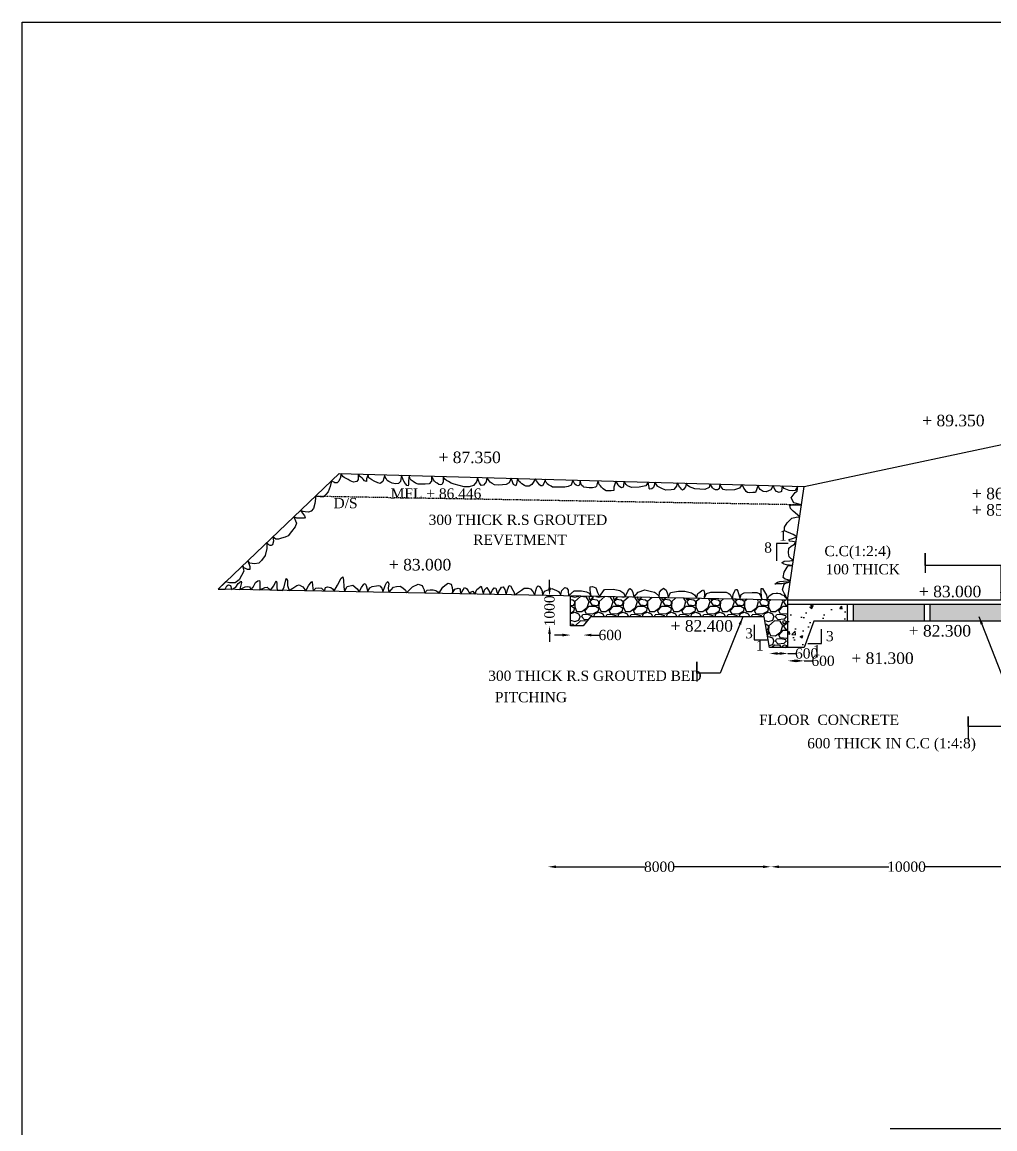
# Model space of a CAD drawing. Header units: millimetres. Extents: x -109570 to 247657, y -246061 to 92299.
# Drawn here: x 1084 to 37210, y 51190 to 92299 of the extents above; entities that cross this region are included whole.
import ezdxf

# ---------------------------------------------------------------- set-up
doc = ezdxf.new("R2010")
doc.units = ezdxf.units.MM
doc.header["$MEASUREMENT"] = 0
doc.header["$PDMODE"] = 33
doc.header["$PDSIZE"] = 500
doc.linetypes.add('ACAD_ISO03W100', pattern=[30, 12, -18])
for name, color, linetype in [('DIM', 5, 'Continuous'), ('DOT LINE', 3, 'ACAD_ISO03W100'), ('DWG. LINE', 1, 'Continuous'), ('HATCH', 2, 'Continuous'), ('TEXT', 7, 'Continuous'), ('TITLE', 7, 'Continuous')]:
    doc.layers.add(name, color=color, linetype=linetype)
doc.styles.get("Standard").update_dxf_attribs({"font": 'TIMES.TTF', "height": 380})
doc.dimstyles.get("Standard").update_dxf_attribs({"dimtxt": 380, "dimasz": 300, "dimexe": 0.18, "dimexo": 0.0625, "dimgap": 0.09, "dimtad": 0, "dimdec": 0, "dimzin": 0, "dimdsep": 46, "dimtxsty": 'Standard', "dimcen": 0.09, "dimse1": 1, "dimse2": 1, "dimclrd": 5, "dimclre": 5, "dimclrt": 4, "dimadec": 0, "dimazin": 0, "dimtfac": 1, "dimtdec": 0, "dimtofl": 0, "dimtmove": 0, "dimatfit": 3, "dimfxl": 1, "dimtolj": 1, "dimtzin": 0, "dimarcsym": 0})
pattern_1 = [(50, (0, 0), (1075.89, -94.128), [112.5, -1237.5]), (355, (0, 0), (-208.127, 1128.288), [90, -990]), (100.4514, (89.7, -7.8), (867.764, 1034.159), [95.61, -1051.713]), (46.1842, (0, 300), (1600.862, -248.279), [168.75, -1856.25]), (96.6356, (133.4, 279.3), (1401.994, 1461.177), [143.415, -1577.57]), (351.1842, (0, 300), (1401.993, 1461.178), [135, -1485]), (21, (150, 225), (895.3606, -603.928), [112.5, -1237.5]), (326, (150, 225), (364.973, 1087.725), [90, -990]), (71.4514, (224.6, 174.7), (1260.334, 483.796), [95.61, -1051.713]), (37.5, (0, 0), (18.2398, 499.3408), [0, -978, 0, -1005, 0, -993.75]), (7.5, (0, 0), (394.6043, 591.6176), [0, -573, 0, -955.5, 0, -378.75]), (327.5, (-334.5, 0), (800.7337, -33.8323), [0, -375, 0, -1170, 0, -1552.5]), (317.5, (-484.5, 0), (874.7793, 150.1575), [0, -487.5, 0, -777, 0, -1102.5])]

# ---------------------------------------------------------------- blocks, each defined once
blk = doc.blocks.new('*D2')
at = {"layer": 'Defpoints', "color": 0}
for p in [(20670, 70987), (21451, 70987), (21451, 69875)]:
    blk.add_point(p, dxfattribs=at)
at = {"layer": 'DIM', "color": 5, "lineweight": -2}
for p, q in [((20670, 71287), (20670, 71587)), ((20670, 69575), (20670, 69275))]:
    blk.add_line(p, q, dxfattribs=at)
at = {"layer": 'DIM', "color": 5}
for points in [[(20620, 71287), (20720, 71287), (20670, 70987)], [(20620, 69575), (20720, 69575), (20670, 69875)]]:
    blk.add_solid(points, dxfattribs=at)
at = {"layer": 'DIM', "color": 4, "insert": (20670, 70431), "char_height": 380, "attachment_point": 5, "rotation": 90}
blk.add_mtext('\\A1;1000', dxfattribs=at)
blk = doc.blocks.new('*D3')
at = {"layer": 'Defpoints', "color": 0}
for p in [(21451, 69875), (21923, 69875), (21923, 69532)]:
    blk.add_point(p, dxfattribs=at)
at = {"layer": 'DIM', "color": 5, "lineweight": -2}
for p, q in [((21151, 69532), (20851, 69532)), ((22223, 69532), (22523, 69532))]:
    blk.add_line(p, q, dxfattribs=at)
at = {"layer": 'DIM', "color": 5}
for points in [[(21151, 69582), (21151, 69482), (21451, 69532)], [(22223, 69582), (22223, 69482), (21923, 69532)]]:
    blk.add_solid(points, dxfattribs=at)
at = {"layer": 'DIM', "color": 4, "insert": (22922, 69532), "char_height": 380, "attachment_point": 5}
blk.add_mtext('\\A1;600', dxfattribs=at)
blk = doc.blocks.new('*D4')
at = {"layer": 'Defpoints', "color": 0}
for p in [(28844, 69072), (29520, 69072), (29520, 68848)]:
    blk.add_point(p, dxfattribs=at)
at = {"layer": 'DIM', "color": 5, "lineweight": -2}
for p, q in [((29144, 68848), (29220, 68848)), ((29520, 68848), (29820, 68848))]:
    blk.add_line(p, q, dxfattribs=at)
at = {"layer": 'DIM', "color": 5}
for points in [[(29144, 68898), (29144, 68798), (28844, 68848)], [(29220, 68898), (29220, 68798), (29520, 68848)]]:
    blk.add_solid(points, dxfattribs=at)
at = {"layer": 'DIM', "color": 4, "insert": (30219, 68848), "char_height": 380, "attachment_point": 5}
blk.add_mtext('\\A1;600', dxfattribs=at)
blk = doc.blocks.new('*D5')
at = {"layer": 'Defpoints', "color": 0}
for p in [(29520, 69072), (30129, 69072), (30129, 68573)]:
    blk.add_point(p, dxfattribs=at)
at = {"layer": 'DIM', "color": 5, "lineweight": -2}
for p, q in [((29820, 68573), (29829, 68573)), ((30129, 68573), (30429, 68573))]:
    blk.add_line(p, q, dxfattribs=at)
at = {"layer": 'DIM', "color": 5}
for points in [[(29820, 68623), (29820, 68523), (29520, 68573)], [(29829, 68623), (29829, 68523), (30129, 68573)]]:
    blk.add_solid(points, dxfattribs=at)
at = {"layer": 'DIM', "color": 4, "insert": (30828, 68573), "char_height": 380, "attachment_point": 5}
blk.add_mtext('\\A1;600', dxfattribs=at)
blk = doc.blocks.new('*D21')
at = {"layer": 'Defpoints', "color": 0}
for p in [(20613, 60901), (28896, 60925), (28896, 60901)]:
    blk.add_point(p, dxfattribs=at)
at = {"layer": 'DIM', "color": 5, "lineweight": -2}
for p, q in [((20913, 60925), (24220, 60925)), ((28596, 60925), (25289, 60925))]:
    blk.add_line(p, q, dxfattribs=at)
at = {"layer": 'DIM', "color": 5}
for points in [[(20913, 60975), (20913, 60875), (20613, 60925)], [(28596, 60975), (28596, 60875), (28896, 60925)]]:
    blk.add_solid(points, dxfattribs=at)
at = {"layer": 'DIM', "color": 4, "insert": (24755, 60925), "char_height": 380, "attachment_point": 5}
blk.add_mtext('\\A1;8000', dxfattribs=at)
blk = doc.blocks.new('*D22')
at = {"layer": 'Defpoints', "color": 0}
for p in [(28896, 60901), (38965, 60925), (38965, 60544)]:
    blk.add_point(p, dxfattribs=at)
at = {"layer": 'DIM', "color": 5, "lineweight": -2}
for p, q in [((29196, 60925), (33272, 60925)), ((38665, 60925), (34589, 60925))]:
    blk.add_line(p, q, dxfattribs=at)
at = {"layer": 'DIM', "color": 5}
for points in [[(29196, 60975), (29196, 60875), (28896, 60925)], [(38665, 60975), (38665, 60875), (38965, 60925)]]:
    blk.add_solid(points, dxfattribs=at)
at = {"layer": 'DIM', "color": 4, "insert": (33930, 60925), "char_height": 380, "attachment_point": 5}
blk.add_mtext('\\A1;10000', dxfattribs=at)

msp = doc.modelspace()

# ---------------------------------------------------------------- hatches: boundary and pattern name
at = {"layer": 'HATCH'}
h = msp.add_hatch(dxfattribs=at)
h.set_pattern_fill('AR-CONC', color=256, scale=150, style=0)
h.set_pattern_definition(pattern_1)
h.paths.add_polyline_path([(34581.6, 70666.2), (31946.6, 70666.2), (31946.6, 70042.5), (34581.6, 70042.5)])
h.paths.add_polyline_path([(37744.1, 70666.2), (34798.9, 70666.2), (34798.9, 70042.5), (37744.1, 70042.5)])
h.paths.add_polyline_path([(39447.1, 70666.2), (37961.4, 70666.2), (37961.4, 70042.5), (38622, 70042.5), (38867.6, 69452.6), (39447.1, 69452.6)])
h.paths.add_polyline_path([(68974.2, 70545.8), (39447.1, 70545.8), (39447.1, 69934.4), (68974.2, 69934.4)])
h.paths.add_polyline_path([(68974.2, 69934.4), (39447.1, 69934.4), (39447.1, 69452.6), (38867.6, 69452.6), (38867.6, 69146.5), (68974.2, 69146.5)])
h.paths.add_polyline_path([(68974.2, 74148.7), (39447.1, 74148.7), (39447.1, 73755.2), (68974.2, 73755.2)])
h.paths.add_polyline_path([(40008.2, 77033.8), (39447.1, 77033.8), (39447.1, 74513.5), (41762.7, 74513.5)])
h.paths.add_polyline_path([(41762.7, 74513.5), (39447.1, 74513.5), (39447.1, 74148.7), (42016.6, 74148.7)])
h = msp.add_hatch(dxfattribs=at)
h.set_pattern_fill('GRAVEL', color=256, scale=900, style=0)
h.set_pattern_definition([(228.0128, (648, 900), (-7199.99841, -8100.00121), [121.082, -11987.179]), (184.9697, (567, 810), (10800.000946, 899.992176), [207.781, -20570.3325]), (132.5104, (360, 792), (8999.991647, -9900.007806), [146.509, -14504.429]), (267.2737, (9, 567), (899.996416, 18000.000265), [189.214, -18732.202]), (292.8337, (0, 378), (-4500.008915, 10799.99677), [185.5395, -18368.436]), (357.2737, (72, 207), (-18000.000265, 899.996416), [189.214, -18732.202]), (37.6942, (261, 198), (-11700.006611, -8999.991365), [250.226, -24772.364]), (72.2553, (459, 351), (6300.009686, 19799.996608), [236.239, -23387.689]), (121.4296, (531, 576), (-7200.00741, 11699.995533), [189.855, -18795.666]), (175.2364, (432, 738), (9900.00085, -899.99238), [216.749, -10620.687]), (222.3974, (216, 756), (-10800.006616, -9899.992874), [280.303, -27750.0375]), (138.8141, (900, 558), (-6300.00265, 5399.99758), [95.671, -9471.46]), (171.4692, (828, 621), (11699.998456, -1800.00712), [182.013, -18019.36]), (225, (648, 648), (-1e-13, -900.0003), [127.279, -1145.513]), (203.1986, (585, 756), (4499.99976, 1800.0012), [68.542, -6785.6535]), (291.8014, (522, 729), (-899.99992, 2700.00025), [96.933, -4749.716]), (30.9638, (558, 639), (2699.99822, 1800.00224), [157.436, -5090.421]), (161.5651, (693, 720), (1800.0004, -899.9986), [113.842, -2732.208]), (16.3895, (0, 729), (9000.00198, 2699.99344), [159.48, -15788.5605]), (70.3462, (153, 774), (-3599.995723, -9900.00192), [133.795, -13245.667]), (293.1986, (693, 900), (-1800.0012, 4499.99976), [137.0835, -6717.112]), (343.6105, (747, 774), (-9000.00198, 2699.99344), [159.48, -15788.5605]), (339.444, (0, 171), (-4500.00166, 1799.9964), [153.792, -7535.812]), (294.7751, (144, 117), (-4499.99297, 9900.00308), [128.86, -12757.179]), (66.8014, (702, 0), (1800.0012, 4499.99976), [137.0835, -6717.112]), (17.354, (756, 126), (-11700.001817, -3599.995052), [150.868, -14935.882]), (69.444, (261, 0), (-1799.9964, -4500.00166), [76.896, -7612.708]), (101.3099, (648, 0), (-899.99787, 3600.00068), [45.891, -4543.226]), (165.9638, (639, 45), (2700.0005, -899.99825), [185.54, -3525.255]), (186.009, (459, 90), (8999.999776, 899.999386), [171.945, -17022.531]), (303.6901, (558, 558), (-900.0012, 1799.9996), [129.8, -3115.196]), (353.1572, (630, 450), (15299.999429, -1800.007198), [226.615, -22434.807]), (60.9454, (855, 423), (-3600.00002, -6300.00035), [92.66, -9173.407]), (90, (900, 504), (-900, 900), [54, -846]), (120.2564, (441, 117), (3599.9954, -6300.00221), [125.032, -12378.168]), (48.0128, (378, 225), (7199.99841, 8100.00121), [242.165, -11866.097]), (0, (540, 405), (900, 900), [234, -666]), (325.3048, (774, 405), (-8999.994833, 6300.00775), [142.303, -14087.947]), (254.0546, (891, 324), (-899.9999, -3600.00011), [131.042, -6421.057]), (207.646, (855, 198), (-17099.996226, -9000.006942), [213.3585, -21122.527]), (175.4261, (666, 99), (-11700.000502, 899.995321), [225.719, -22346.167])])
h.paths.add_polyline_path([(29519.7, 70831.6), (21450.6, 70986.8), (21450.6, 69875.5), (21923, 69875.5), (22197, 70205.5), (28645.4, 70205.5), (28843.9, 69071.7), (29519.7, 69071.7)])
h = msp.add_hatch(dxfattribs=at)
h.set_pattern_fill('AR-CONC', color=256, scale=150, style=0)
h.set_pattern_definition(pattern_1)
h.paths.add_polyline_path([(31729.3, 70042.5), (31729.3, 70666.2), (29519.7, 70666.2), (29519.7, 69071.7), (30129.4, 69071.7), (30491.4, 70042.5)])

# ---------------------------------------------------------------- linework, layer by layer
at = {"layer": 'DIM'}
for points in [[(34626.2, 72119.6), (34626.2, 72578.1), (34626.2, 71844.6)], [(26135.9, 68111.6), (26135.9, 68540), (26135.9, 67803.4)], [(36222.4, 66140.4), (36222.4, 66500.8), (36222.4, 65632.4)]]:
    msp.add_lwpolyline(points, dxfattribs=at)
at = {"layer": 'DOT LINE'}
msp.add_lwpolyline([(30027.3, 74366.2), (12048.7, 74681.3)], dxfattribs=at)
at = {"layer": 'DWG. LINE'}
for points in [[(38867.6, 69452.6), (38622, 70042.5), (30491.4, 70042.5), (30129.4, 69071.7), (29519.7, 69071.7), (29519.7, 70908.2), (30128.5, 75055.2), (39447.1, 77033.8)], [(29519.7, 70831.6), (8362.7, 71238.5), (12860.4, 75528.7), (30128.5, 75055.2)], [(29533.4, 72928.8), (29103.7, 72928.8), (29103.7, 72285)], [(29519.7, 69071.7), (28843.9, 69071.7), (28645.4, 70205.5), (22197, 70205.5), (21923, 69875.5), (21450.6, 69875.5), (21450.6, 70986.8)], [(39447.1, 70831.6), (29519.7, 70831.6)], [(39447.1, 70666.2), (29519.7, 70666.2)], [(31729.3, 70666.2), (31729.3, 70042.5)], [(31946.6, 70666.2), (31946.6, 70042.5)], [(34581.6, 70666.2), (34581.6, 70042.5)], [(34798.9, 70666.2), (34798.9, 70042.5)], [(28274.1, 69914.8), (28274.1, 69356.4), (28794, 69356.4)], [(30259.9, 69218.6), (30769.4, 69218.6), (30769.4, 69747.7)], [(33318.3, 51207.6), (42357.3, 51207.6)]]:
    msp.add_lwpolyline(points, dxfattribs=at)
at = {"layer": 'HATCH'}
msp.add_lwpolyline([(29891.7, 75061.7), (29798.6, 74906.6), (29696.8, 74889), (29572.8, 74897.8), (29382.5, 74977.4), (29311.7, 75077.6), (29289.6, 74862.4), (29201.1, 74822.6), (29103.7, 74862.4), (29103.7, 74862.4), (29041.7, 74937.6), (28980.6, 75086.7), (28891.3, 74928.7), (28718.7, 74858), (28603.6, 74862.4), (28497.4, 74937.6), (28462, 74990.6), (28413.7, 75102.2), (28315.5, 74827.1), (28227, 74827.1), (28098.6, 74818.2), (28027.8, 74831.5), (27974.7, 74866.9), (27930.5, 74928.7), (27886.2, 74990.6), (27824.8, 75118.4), (27731.3, 74990.6), (27536.6, 74928.7), (27244.5, 74911.1), (27125, 74933.2), (27125, 74933.2), (27040.9, 75034.8), (26997, 75141.1), (26969.3, 74964.4), (26911.8, 74920.2), (26836.6, 74920.2), (26761.3, 74968.8), (26721.5, 74999.7), (26633.4, 75151.1), (26597.6, 75017.4), (26438.2, 74942.3), (26062, 74968.8), (25862.9, 75035.1), (25787.6, 75101.4), (25752.2, 75175.2), (25721.3, 75039.5), (25650.4, 74933.4), (25615, 74915.8), (25575.2, 74951.1), (25535.4, 74999.7), (25508.8, 75030.7), (25473.4, 75079.3), (25455.7, 75105.8), (25416.1, 75184.4), (25389.3, 75066.1), (25292, 74937.9), (25190.2, 74920.2), (24995.4, 74911.3), (24871.5, 74968.8), (24694.5, 75044), (24681.2, 75061.6), (24575.3, 75207.5), (24555.6, 75083.8), (24529, 75013), (24467.1, 74960), (24391.8, 74951.2), (24374.1, 74977.7), (24369.7, 75030.7), (24360.9, 75074.9), (24329.9, 75214.2), (24250.2, 75070.5), (23993.5, 75021.9), (23714.7, 75008.6), (23626.2, 75044), (23568.6, 75079.4), (23520, 75128), (23435.5, 75238.7), (23421.7, 75088.1), (23404, 75021.8), (23346.4, 74999.7), (23249.1, 75061.6), (23213.7, 75105.8), (23178.2, 75172.1), (23129.7, 75247.1), (23063.2, 75030.6), (23054.3, 74902.4), (22957, 74884.7), (22859.6, 74884.7), (22771.1, 74884.7), (22709.1, 74920.1), (22664.9, 74964.3), (22602.9, 75026.2), (22558.6, 75070.4), (22518.8, 75127.9), (22501.1, 75172.1), (22461.8, 75265.4), (22416, 75061.6), (22376.2, 75021.8), (22269.9, 74995.3), (22146, 74995.3), (21946.9, 75030.7), (21920.3, 75052.8), (21876, 75092.6), (21845.1, 75141.2), (21810, 75283.3), (21787.5, 75101.4), (21721.1, 75079.3), (21659.2, 75101.4), (21614.9, 75132.3), (21592.8, 75163.3), (21579.5, 75189.8), (21539.7, 75290.7), (21476.9, 75096.9), (21357.4, 75043.8), (21237.9, 75026.1), (21109.5, 75026.1), (20919.2, 75026.1), (20782, 75030.6), (20728.9, 75057.1), (20627.1, 75110.1), (20587.3, 75145.5), (20551.9, 75198.6), (20525.3, 75233.9), (20516.5, 75318.8), (20476.6, 75180.9), (20405.8, 75074.8), (20343.9, 75074.8), (20299.6, 75110.1), (20264.2, 75158.8), (20224.4, 75211.8), (20189, 75264.9), (20148.6, 75328.9), (20011.1, 75118.9), (19913.7, 75057), (19794.2, 75057), (19741.1, 75083.6), (19643.8, 75149.9), (19590.7, 75198.5), (19542, 75238.3), (19480.3, 75347.2), (19449, 75149.9), (19422.5, 75079.1), (19329.5, 75127.8), (19303, 75180.8), (19285.3, 75264.8), (19241.2, 75353.7), (19174.6, 75189.7), (19064, 75118.9), (18785.2, 75096.8), (18630.3, 75114.5), (18546.2, 75167.6), (18466.5, 75211.8), (18426.7, 75264.8), (18338.4, 75378.5), (18314.7, 75221.1), (18274.9, 75176.9), (18221.8, 75101.7), (18137.7, 75088.5), (18102.3, 75128.3), (18075.7, 75181.3), (18049.2, 75234.4), (18001.2, 75387.7), (17960.7, 75225.5), (17845.6, 75088.5), (17690.7, 75039.9), (17500.4, 75035.4), (17124.2, 75132.7), (17022.4, 75176.9), (16920.6, 75229.9), (16845.4, 75274.1), (16783.4, 75327.2), (16717.1, 75422.9), (16720.8, 75216.7), (16676.5, 75128.2), (16610.1, 75115), (16557, 75128.2), (16499.5, 75168), (16450.8, 75203.4), (16402.1, 75252), (16366.7, 75296.2), (16344.6, 75331.6), (16287.3, 75434.7), (16282.6, 75243.2), (16194.1, 75150.3), (16048, 75141.5), (15933, 75141.5), (15786.9, 75141.5), (15694, 75172.4), (15601, 75234.3), (15530.2, 75283), (15499.3, 75322.8), (15454.3, 75457.6), (15428.4, 75256.4), (15432.9, 75132.7), (15424, 75070.8), (15370.9, 75092.9), (15339.9, 75123.8), (15313.4, 75154.8), (15300.1, 75199), (15264.7, 75247.6), (15233.7, 75296.2), (15171.5, 75465.3), (15131, 75229.9), (15055.7, 75163.6), (14949.5, 75154.7), (14830, 75168), (14701.7, 75234.3), (14644.1, 75278.5), (14604.3, 75344.8), (14568.9, 75393.4), (14551.2, 75482.3), (14476, 75229.9), (14378.6, 75159.1), (14290.1, 75181.2), (14157.3, 75247.6), (14068.8, 75296.2), (13962.6, 75366.9), (13932.1, 75499.3), (13878.5, 75340.4), (13874.1, 75234.3), (13803.2, 75265.2), (13750.1, 75318.3), (13710.3, 75358.1), (13643.9, 75406.7), (13559.6, 75509.5), (13559, 75309.3), (13510.3, 75234.2), (13395.2, 75212.1), (13266.9, 75260.7), (13196.1, 75304.9), (13041.2, 75380.1), (12992.5, 75415.4), (12917.2, 75527.1), (12912.8, 75380.1), (12842, 75243), (12788.9, 75185.6), (12740.2, 75185.6), (12691.5, 75185.6), (12656.1, 75216.5), (12573.4, 75254.9), (12517.9, 75043.8), (12451.5, 74853.7), (12367.4, 74752), (12278.9, 74663.6), (12150.5, 74663.6), (12048.7, 74681.3), (11990.5, 74699), (11959.8, 74414.3), (11902.2, 74233), (11822.6, 74131.3), (11720.8, 74096), (11596.9, 74109.2), (11521.6, 74118.1), (11419.2, 74153.9), (11574.2, 73962.5), (11596.3, 73909.5), (11565.3, 73874.1), (11476.8, 73874.1), (11406, 73874.1), (11326.4, 73874.1), (11282.1, 73874.1), (11172.1, 73918.3), (11272.9, 73692.1), (11228.7, 73546.2), (11087, 73373.8), (10958.7, 73219.1), (10856.9, 73170.4), (10710.9, 73135.1), (10600.2, 73095.3), (10502.8, 73095.3), (10396.9, 73178.8), (10414.2, 73014.4), (10387.6, 72877.3), (10334.5, 72859.7), (10294.7, 72859.7), (10246, 72886.2), (10165.3, 72958), (10175.2, 72744.7), (10108.8, 72488.3), (9976, 72307.1), (9878.7, 72196.5), (9710.5, 72178.9), (9542.3, 72205.4), (9465.8, 72290.7), (9541.4, 72080.3), (9545.8, 71960.9), (9457.3, 71969.7), (9382, 72000.7), (9346.6, 72018.4), (9265.3, 72099.5), (9311.2, 71903.4), (9143.1, 71580.7), (9001.4, 71474.6), (8851, 71474.6), (8780.1, 71474.6), (8640.3, 71503.3), (8362.7, 71238.5), (8621, 71233.5), (8643, 71289.5), (8689.6, 71360.9), (8751.8, 71401.3), (8751.8, 71401.3), (8820.2, 71373.3), (8835.7, 71333), (8860.4, 71228.9), (9019.1, 71305), (9112.4, 71441.6), (9218.1, 71531.7), (9230.5, 71478.9), (9183.9, 71286.4), (9171.5, 71222.9), (9370.9, 71320.3), (9448.6, 71338.9), (9523.2, 71320.3), (9548.1, 71283), (9573, 71217.8), (9669.3, 71304.8), (9747.1, 71481.8), (9837.2, 71550.1), (9896.3, 71562.5), (9908.7, 71494.2), (9908.7, 71391.7), (9908.7, 71264.4), (9908.7, 71208.7), (10092.1, 71301.7), (10182.3, 71311), (10312.4, 71201), (10428.8, 71363.8), (10481.6, 71475.6), (10512.7, 71550.1), (10543.8, 71466.3), (10543.8, 71360.7), (10543.8, 71304.8), (10549.8, 71196.4), (10758, 71192.4), (10817.4, 71317.2), (10879.6, 71581.2), (10892, 71634), (10938.6, 71562.5), (10938.6, 71429), (10941.7, 71366.9), (10960.4, 71298.6), (11003.4, 71187.7), (11140.7, 71270.6), (11280.6, 71366.9), (11370.8, 71401.1), (11460.9, 71351.4), (11504.5, 71320.3), (11619.3, 71175.8), (11713.7, 71354.5), (11813.2, 71491.1), (11859.8, 71515.9), (11862.9, 71366.9), (11878.5, 71267.5), (11890.8, 71170.6), (11993.5, 71273.7), (12108.5, 71289.3), (12201.8, 71267.5), (12310.5, 71162.5), (12344.8, 71298.6), (12428.8, 71317.2), (12543.8, 71295.5), (12612.2, 71242.7), (12658.8, 71193), (12665.2, 71155.7), (12796.7, 71388.9), (12936.6, 71640.4), (12992.6, 71693.2), (13020.5, 71565.9), (13026.8, 71326.8), (13057.7, 71148.2), (13154.2, 71336.1), (13368.7, 71379.5), (13527.3, 71252.2), (13605.6, 71137.6), (13683.5, 71293.2), (13773.7, 71417.4), (13826.6, 71448.5), (13863.9, 71377), (13901.2, 71237.3), (13910, 71131.8), (13910, 71131.8), (13997.5, 71283.9), (14081.5, 71336.7), (14249.4, 71364.6), (14302.2, 71367.7), (14364.4, 71358.4), (14448.3, 71274.6), (14475.7, 71120.9), (14560.7, 71377.1), (14616.6, 71476.5), (14666.4, 71516.8), (14697.4, 71429.9), (14678.8, 71268.4), (14700.3, 71116.6), (14877.8, 71305.7), (14989.7, 71339.8), (15123.4, 71342.9), (15219.7, 71287), (15325.4, 71200.1), (15359.5, 71103.9), (15575.2, 71321.1), (15786.6, 71417.4), (15945.2, 71373.9), (15970, 71308.7), (16010.4, 71209.3), (16029, 71091), (16128.6, 71200), (16243.6, 71206.2), (16352.4, 71206.2), (16445.7, 71181.4), (16520.3, 71131.7), (16560.6, 71080.8), (16711, 71305.6), (16844.6, 71420.4), (16900.6, 71460.8), (17021.8, 71420.4), (17052.9, 71299.3), (17068.5, 71184.4), (17049.7, 71071.4), (17155.5, 71231), (17276.8, 71277.6), (17351.4, 71246.6), (17354.5, 71175.1), (17382.1, 71065), (17460.2, 71215.5), (17513, 71302.4), (17590.8, 71255.9), (17643.6, 71178.2), (17677.8, 71125.4), (17727.9, 71058.4), (17768, 71150.3), (17817.7, 71156.5), (17817.7, 71156.5), (17901.6, 71055), (17970, 71218.6), (18125.5, 71342.8), (18156.6, 71255.9), (18178.3, 71165.8), (18218.5, 71048.9), (18259.2, 71215.5), (18340, 71302.4), (18380.4, 71231), (18442.6, 71137.9), (18448.8, 71078.9), (18464.7, 71044.2), (18555.8, 71196.9), (18611.7, 71280.7), (18673.9, 71271.4), (18692.6, 71221.7), (18717.4, 71141), (18745.3, 71038.8), (18785.8, 71153.4), (18888.4, 71308.6), (18950.6, 71324.2), (19006.6, 71218.6), (19040.8, 71119.2), (19059.1, 71032.8), (19109.2, 71212.4), (19168.2, 71370.8), (19218, 71361.4), (19301.9, 71200), (19351.7, 71109.9), (19366.9, 71026.8), (19629.2, 71193.7), (19728.7, 71271.4), (19871.7, 71277.6), (19958.8, 71246.5), (20055.1, 71147.2), (20123.3, 71012.3), (20157.7, 71190.6), (20195, 71305.5), (20254.1, 71364.5), (20294.5, 71330.4), (20372.3, 71221.7), (20394, 71156.5), (20409, 71006.8), (20481.1, 71159.6), (20757.8, 71255.9), (20928.7, 71187.5), (21000.2, 71144.1), (21065.5, 71063.3), (21074.5, 70994), (21121.5, 71184.4), (21233.4, 71296.2), (21311.1, 71268.3), (21367.1, 71196.8), (21369.8, 70988.3), (21583.1, 71178.1), (21856.7, 71178.1), (22049.5, 71140.8), (22145.8, 71081.8), (22214.7, 70972.1), (22176.9, 71193.6), (22180, 71317.8), (22267.1, 71330.3), (22391.4, 71280.6), (22416.3, 71221.6), (22456.7, 71116), (22522.2, 70966.2), (22712.3, 71218.6), (23029.4, 71240.4), (23281.3, 71184.5), (23430.5, 71091.3), (23483.3, 70947.7), (23582.8, 71162.7), (23648.1, 71255.9), (23719.6, 71218.6), (23763.1, 71106.9), (23788, 70998.2), (23797.4, 70941.6), (23968.3, 71128.6), (24207.7, 71206.2), (24462.6, 71147.2), (24565.2, 71119.3), (24608.7, 71094.4), (24730, 70992), (24739.3, 70923.5), (24750.1, 71122.3), (24830.9, 71212.4), (24902.4, 71268.3), (24998.8, 71193.7), (25051.6, 71057.1), (25073.6, 70917.1), (25166.7, 71106.8), (25462, 71162.7), (25695.2, 71162.7), (25943.9, 71100.6), (26058.9, 71029.2), (26102.4, 70948.4), (26130.7, 70896.8), (26180.2, 71069.5), (26254.8, 71122.3), (26329.4, 71181.3), (26385.3, 71215.5), (26419.5, 71150.3), (26422.7, 71085.1), (26419.6, 70891.2), (26504.4, 71069.4), (26663, 71125.3), (26874.4, 71125.3), (27101.4, 71125.3), (27225.7, 71125.3), (27328.3, 71075.6), (27384.3, 71041.5), (27465.1, 70871.1), (27491.3, 71038.3), (27550.3, 71168.7), (27572.1, 71224.6), (27631.2, 71221.5), (27662.2, 71162.5), (27730.6, 70948.3), (27733.7, 70917.2), (27736.7, 70865.9), (27786.6, 71035.2), (27898.5, 71097.3), (28197, 71109.7), (28368, 71109.7), (28455, 71078.7), (28504.7, 70997.9), (28560.7, 70850), (28526.5, 71128.4), (28526.5, 71265), (28585.6, 71261.9), (28728.6, 71016.6), (28759.3, 70846.2), (28825, 70994.8), (28964.9, 71072.5), (29092.3, 71088), (29154.5, 71091.1), (29232.2, 71072.5), (29313.1, 71032.1), (29362.8, 71010.4), (29519.7, 70831.6), (29393.9, 71063.2), (29325.5, 71212.2), (29381.4, 71417.2), (29474.7, 71473.1), (29608.3, 71511.5), (29608.3, 71511.5), (29304.1, 71434), (29133.1, 71430.9), (29039.8, 71427.8), (29133.1, 71499.2), (29229.5, 71517.9), (29363.1, 71539.6), (29615.5, 71561.2), (29422.2, 71604.8), (29344.5, 71666.9), (29378.7, 71865.7), (29499.9, 72052), (29537.2, 72101.7), (29697.6, 72120.4), (29465.9, 72143.5), (29381.9, 72162.1), (29294.9, 72211.8), (29381.9, 72280.1), (29596.5, 72289.4), (29661.7, 72298.7), (29724.6, 72304.4), (29574.7, 72441.6), (29549.8, 72581.3), (29552.9, 72758.3), (29640, 72835.9), (29764.3, 72910.5), (29824.1, 72981.7), (29690, 73008.6), (29587.4, 73014.8), (29568.7, 73083.1), (29696.2, 73123.5), (29733.5, 73132.8), (29852.9, 73178.3), (29721.1, 73269.4), (29391.5, 73399.8), (29391.5, 73533.4), (29494.1, 73701.1), (29674.4, 73871.9), (29836.1, 73915.3), (29961.7, 73919.1), (29721.3, 74137.8), (29618.7, 74231), (29590.8, 74349), (29687.1, 74364.5), (29771.1, 74364.5), (30027.3, 74366.2), (29749.3, 74439.1), (29649.8, 74628.5), (29795.9, 74821), (29867.4, 74876.9), (29891.7, 75061.7)], dxfattribs=at)
at = {"layer": 'TITLE', "lineweight": 30}
msp.add_lwpolyline([(1083.6, 92298.6), (247656.9, 92298.6), (247656.9, 4151.1), (1083.6, 4151.1)], close=True, dxfattribs=at)

# ---------------------------------------------------------------- texts
at = {"layer": 'TEXT'}
for s, height, p in [('+ 89.350', 430, (34512.5, 77285.9)), ('+ 87.350', 430, (16546.6, 75918.1)), ('MFL + 86.446', 380, (14770, 74600.4)), ('+ 86.325', 430, (36358.6, 74571.9)), ('D/S', 380, (12647.5, 74242.7)), ('300 THICK R.S GROUTED', 380, (16180.4, 73623.7)), ('+ 85.925', 430, (36358.6, 73966.8)), ('REVETMENT', 380, (17836.1, 72883.2)), ('1', 380, (29197.1, 73036.6)), ('8', 380, (28643.2, 72593.3)), ('C.C(1:2:4)', 380, (30880.4, 72463.1)), ('+ 83.000', 430, (14705.8, 71931.1)), ('100 THICK', 380, (30926.3, 71786.9)), ('+ 83.000', 430, (34390.4, 70934.4)), ('+ 82.400', 430, (25167.1, 69658.2)), ('+ 82.300', 430, (34010.8, 69475.9)), ('3', 380, (27934.9, 69409.2)), ('3', 380, (30936.3, 69304.1)), ('1', 380, (28336.8, 68955.3)), ('1', 380, (30451.4, 68780.9)), ('+ 81.300', 430, (31879.9, 68457.3)), ('300 THICK R.S GROUTED BED', 380, (18393, 67830.5)), ('PITCHING', 380, (18642.1, 67034.2)), ('FLOOR  CONCRETE', 380, (28453.4, 66192.7)), ('600 THICK IN C.C (1:4:8)', 380, (30241.4, 65324.4))]:
    msp.add_text(s, height=height, dxfattribs=at).set_placement(p)

# ---------------------------------------------------------------- dimensions: what is measured, and where the dimension line sits
at = {"layer": 'DIM'}
dim = msp.add_linear_dim(base=(20670.4, 70986.8), p1=(21450.6, 69875.5), p2=(21450.6, 70986.8), angle=90, text='1000', dimstyle='Standard', dxfattribs=at)
dim.commit()
dim.dimension.update_dxf_attribs({"geometry": '*D2', "text_midpoint": (20670.4, 70431.1)})
for p1, p2, distance, picture, middle in [((21450.6, 69875.5), (21923, 69875.5), -343.1, '*D3', (22921.9, 69532.4)), ((28843.9, 69071.7), (29519.7, 69071.7), -223.6, '*D4', (30218.5, 68848)), ((29519.7, 69071.7), (30129.4, 69071.7), -498.4, '*D5', (30828.3, 68573.3))]:
    dim = msp.add_aligned_dim(p1=p1, p2=p2, distance=distance, text='600', dimstyle='Standard', dxfattribs=at)
    dim.commit()
    dim.dimension.update_dxf_attribs({"geometry": picture, "text_midpoint": middle})
dim = msp.add_linear_dim(base=(28896.2, 60924.6), p1=(20612.9, 60900.8), p2=(28896.2, 60900.8), text='8000', dimstyle='Standard', dxfattribs=at)
dim.commit()
dim.dimension.update_dxf_attribs({"geometry": '*D21', "text_midpoint": (24754.5, 60924.6)})
dim = msp.add_linear_dim(base=(38964.6, 60924.6), p1=(28896.2, 60900.8), p2=(38964.6, 60544.2), text='10000', dimstyle='Standard', override={"dimtmove": 1}, dxfattribs=at)
dim.commit()
dim.dimension.update_dxf_attribs({"geometry": '*D22', "text_midpoint": (33930.4, 60924.6)})

# ---------------------------------------------------------------- leaders
for points in [[(37449.1, 70831.6), (37449.1, 72119.6), (34626.2, 72119.6)], [(27852.3, 70205.5), (27004.1, 68111.6), (26135.9, 68111.6)], [(36616.1, 70220.1), (38207.2, 66140.4), (36222.4, 66140.4)]]:
    msp.add_leader(points, dimstyle='Standard', override={"dimgap": 0.09, "dimtad": 0}, dxfattribs=at)

doc.saveas('drawing.dxf')
